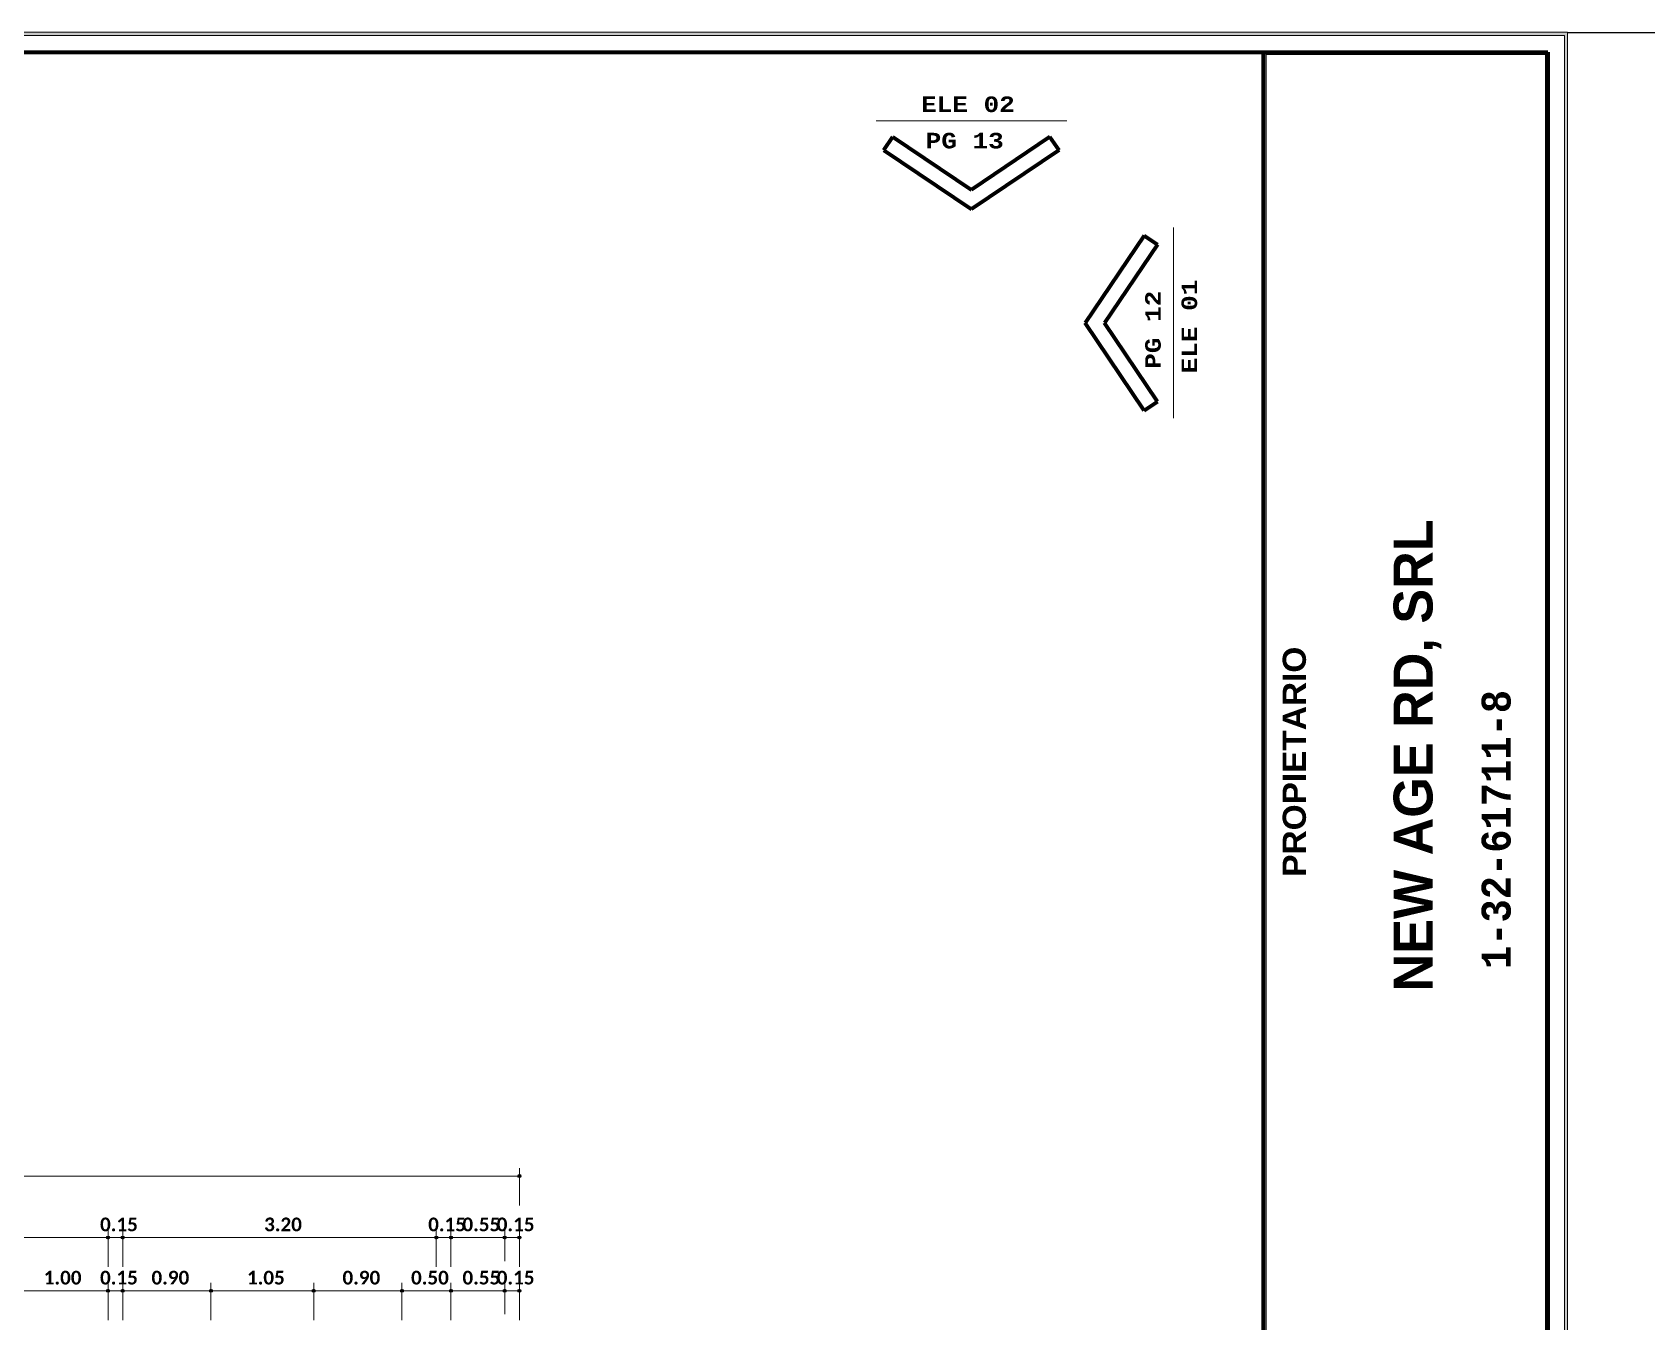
# Model space of a CAD drawing. Header units: metres. Extents: x -144 to 1000, y -717 to 29.
# Drawn here: x 610.31 to 626.8, y -543.61 to -530.45 of the extents above; entities that cross this region are included whole.
import ezdxf

# ---------------------------------------------------------------- set-up
doc = ezdxf.new("R2010")
doc.units = ezdxf.units.M
doc.linetypes.add('Derribado', pattern=[0.36, 0.24, -0.12])
doc.layers.get('0').update_dxf_attribs({"color": 1})
for name, color, linetype, lineweight in [('A-ANNO-DIMS', 1, 'Continuous', 9), ('A-DETL', 1, 'Continuous', 9), ('A-DETL-THIN', 1, 'Continuous', 9), ('G-ANNO-TEXT', 2, 'Continuous', 9), ('G-ANNO-TTLB', 3, 'Continuous', 18), ('G-ANNO-TTLB-WIDE', 1, 'Continuous', 70), ('G-IMPT', 1, 'Continuous', 9)]:
    doc.layers.add(name, color=color, linetype=linetype, lineweight=lineweight)
doc.styles.add('Arial Black_B', font='ariblk.ttf', dxfattribs={"width": 0.9, "height": 0.1875})
doc.styles.add('Britannic Bold_B_5', font='', dxfattribs={"height": 0.006})
doc.styles.add('Calibri_B_5', font='calibrib.ttf', dxfattribs={"height": 0.66})
doc.styles.add('Courier New_B_2', font='courbd.ttf', dxfattribs={"height": 0.0016})
doc.styles.add('Courier New_B_5', font='courbd.ttf', dxfattribs={"width": 0.8, "height": 0.51})
doc.styles.get('Britannic Bold_B_5').set_extended_font_data('Britannic Bold', bold=True)

# ---------------------------------------------------------------- blocks, each defined once
blk = doc.blocks.new('tarjeta de nathalie 00')
at = {"layer": 'G-IMPT', "lineweight": 9}
h = blk.add_hatch(color=3, dxfattribs=at)
h.paths.add_polyline_path([(-145.23888, -717.38489), (-145.21019, -717.38489), (-145.21019, -716.89355), (-145.21019, -716.79934), (-145.23888, -716.79934), (-145.23888, -716.89379)])
h.paths.add_polyline_path([(-145.20996, -716.7991), (-145.20996, -717.3851), (-145.2392, -717.3851), (-145.2392, -716.7991)])
h.paths.add_polyline_path([(-145.23902, -717.3868), (-145.20826, -717.3868), (-145.20826, -716.7974), (-145.2392, -716.7974), (-146.09866, -716.7974), (-146.09866, -717.3868)])
h.paths.add_polyline_path([(-145.20795, -716.79707), (-145.20795, -717.3871), (-146.09898, -717.3871), (-146.09898, -716.79707)])
at = {"layer": 'G-ANNO-TTLB', "color": 3}
for p, q in [((-145.20795, -716.79707), (-146.09898, -716.79707)), ((-145.20795, -716.79707), (-146.09898, -716.79707)), ((-146.09866, -716.7974), (-145.2392, -716.7974)), ((-145.20826, -716.7974), (-145.20826, -717.3868)), ((-145.20795, -717.3871), (-145.20795, -716.79707)), ((-145.20795, -717.38713), (-145.20795, -716.79707)), ((-145.2392, -716.7991), (-145.2392, -717.3851)), ((-145.20996, -717.3851), (-145.20996, -716.7991)), ((-145.23888, -717.38489), (-145.23888, -716.89379)), ((-145.21019, -716.89355), (-145.21019, -717.38489))]:
    blk.add_line(p, q, dxfattribs=at)
at = {"layer": 'G-ANNO-TTLB'}
for p, q in [((-145.2392, -716.7974), (-145.20826, -716.7974)), ((-145.20996, -716.7991), (-145.2392, -716.7991)), ((-145.23888, -716.89379), (-145.23888, -716.79934)), ((-145.23888, -716.79934), (-145.21019, -716.79934)), ((-145.21019, -716.79934), (-145.21019, -716.89355))]:
    blk.add_line(p, q, dxfattribs=at)
at = {"layer": 'G-ANNO-TTLB-WIDE', "color": 3}
for p, q in [((-146.09696, -716.7991), (-145.20996, -716.7991)), ((-145.2392, -716.7991), (-145.2392, -717.3851)), ((-145.20996, -716.7991), (-145.20996, -717.3851))]:
    blk.add_line(p, q, dxfattribs=at)
at = {"layer": 'G-ANNO-TTLB', "lineweight": 9, "attachment_point": 1, "rotation": 90}
for s, insert, char_height, width, style in [('NEW AGE RD, SRL', (-145.2258, -716.8955), 0.004, 0.0518772, 'Britannic Bold_B_5'), ('PROPIETARIO', (-145.23719, -716.88373), 0.0023813, 0.0314261, 'Arial Black_B'), ('1-32-61711-8', (-145.21676, -716.8932), 0.0029766, 0.0461772, 'Courier New_B_5')]:
    blk.add_mtext(s, dxfattribs=dict(at, insert=insert, char_height=char_height, width=width, style=style))
blk = doc.blocks.new('A$C4d52d4f2')
at = {"layer": 'A-DETL', "color": 7, "lineweight": 100}
for p, q in [((-0.07018, -0.01215), (-0.06926, -0.01078)), ((-0.06926, -0.01078), (-0.0612, -0.01621)), ((-0.05314, -0.01078), (-0.0612, -0.01621)), ((-0.05221, -0.01215), (-0.05314, -0.01078)), ((-0.07018, -0.01215), (-0.0612, -0.01821)), ((-0.05221, -0.01215), (-0.0612, -0.01821)), ((-0.04347, -0.02089), (-0.04953, -0.02987)), ((-0.04347, -0.02089), (-0.0421, -0.02181)), ((-0.0421, -0.02181), (-0.04754, -0.02987)), ((-0.04347, -0.03886), (-0.04953, -0.02987)), ((-0.0421, -0.03794), (-0.04754, -0.02987)), ((-0.04347, -0.03886), (-0.0421, -0.03794))]:
    blk.add_line(p, q, dxfattribs=at)
at = {"layer": 'A-DETL-THIN', "lineweight": 18}
for p, q in [((-0.07099, -0.00914), (-0.05141, -0.00914)), ((-0.04047, -0.03966), (-0.04047, -0.02008))]:
    blk.add_line(p, q, dxfattribs=at)
at = {"layer": 'G-ANNO-TEXT', "char_height": 0.0016, "attachment_point": 1, "style": 'Courier New_B_2'}
for s, insert, width in [('ELE 02', (-0.06637, -0.00663), 0.0125063), ('PG 13', (-0.0659, -0.01036), 0.0104219)]:
    blk.add_mtext(s, dxfattribs=dict(at, insert=insert, width=width))
at = {"layer": 'G-ANNO-TEXT', "char_height": 0.0016, "attachment_point": 1, "rotation": 90, "style": 'Courier New_B_2'}
for s, insert, width in [('ELE 01', (-0.03963, -0.03505), 0.0125063), ('PG 12', (-0.04336, -0.03458), 0.0104219)]:
    blk.add_mtext(s, dxfattribs=dict(at, insert=insert, width=width))
blk = doc.blocks.new('P')
at = {"layer": 'A-ANNO-DIMS', "lineweight": 25}
h = blk.add_hatch(color=256, dxfattribs=at)
edge = h.paths.add_edge_path()
edge.add_arc((610.862, -479.118), 0.015, 0, 360)
h = blk.add_hatch(color=256, dxfattribs=at)
edge = h.paths.add_edge_path()
edge.add_arc((606.662, -479.746), 0.015, 0, 360)
h = blk.add_hatch(color=256, dxfattribs=at)
edge = h.paths.add_edge_path()
edge.add_arc((606.662, -479.746), 0.015, 0, 360)
h = blk.add_hatch(color=256, dxfattribs=at)
edge = h.paths.add_edge_path()
edge.add_arc((606.812, -479.746), 0.015, 0, 360)
h = blk.add_hatch(color=256, dxfattribs=at)
edge = h.paths.add_edge_path()
edge.add_arc((606.812, -479.746), 0.015, 0, 360)
h = blk.add_hatch(color=256, dxfattribs=at)
edge = h.paths.add_edge_path()
edge.add_arc((610.012, -479.746), 0.015, 0, 360)
h = blk.add_hatch(color=256, dxfattribs=at)
edge = h.paths.add_edge_path()
edge.add_arc((610.012, -479.746), 0.015, 0, 360)
h = blk.add_hatch(color=256, dxfattribs=at)
edge = h.paths.add_edge_path()
edge.add_arc((610.162, -479.746), 0.015, 0, 360)
h = blk.add_hatch(color=256, dxfattribs=at)
edge = h.paths.add_edge_path()
edge.add_arc((610.162, -479.746), 0.015, 0, 360)
h = blk.add_hatch(color=256, dxfattribs=at)
edge = h.paths.add_edge_path()
edge.add_arc((610.712, -479.746), 0.015, 0, 360)
h = blk.add_hatch(color=256, dxfattribs=at)
edge = h.paths.add_edge_path()
edge.add_arc((610.712, -479.746), 0.015, 0, 360)
h = blk.add_hatch(color=256, dxfattribs=at)
edge = h.paths.add_edge_path()
edge.add_arc((610.862, -479.746), 0.015, 0, 360)
h = blk.add_hatch(color=256, dxfattribs=at)
edge = h.paths.add_edge_path()
edge.add_arc((606.662, -480.289), 0.015, 0, 360)
h = blk.add_hatch(color=256, dxfattribs=at)
edge = h.paths.add_edge_path()
edge.add_arc((606.662, -480.289), 0.015, 0, 360)
h = blk.add_hatch(color=256, dxfattribs=at)
edge = h.paths.add_edge_path()
edge.add_arc((606.812, -480.289), 0.015, 0, 360)
h = blk.add_hatch(color=256, dxfattribs=at)
edge = h.paths.add_edge_path()
edge.add_arc((606.812, -480.289), 0.015, 0, 360)
h = blk.add_hatch(color=256, dxfattribs=at)
edge = h.paths.add_edge_path()
edge.add_arc((607.712, -480.289), 0.015, 0, 360)
h = blk.add_hatch(color=256, dxfattribs=at)
edge = h.paths.add_edge_path()
edge.add_arc((607.712, -480.289), 0.015, 0, 360)
h = blk.add_hatch(color=256, dxfattribs=at)
edge = h.paths.add_edge_path()
edge.add_arc((608.762, -480.289), 0.015, 0, 360)
h = blk.add_hatch(color=256, dxfattribs=at)
edge = h.paths.add_edge_path()
edge.add_arc((608.762, -480.289), 0.015, 0, 360)
h = blk.add_hatch(color=256, dxfattribs=at)
edge = h.paths.add_edge_path()
edge.add_arc((609.662, -480.289), 0.015, 0, 360)
h = blk.add_hatch(color=256, dxfattribs=at)
edge = h.paths.add_edge_path()
edge.add_arc((609.662, -480.289), 0.015, 0, 360)
h = blk.add_hatch(color=256, dxfattribs=at)
edge = h.paths.add_edge_path()
edge.add_arc((610.162, -480.289), 0.015, 0, 360)
h = blk.add_hatch(color=256, dxfattribs=at)
edge = h.paths.add_edge_path()
edge.add_arc((610.162, -480.289), 0.015, 0, 360)
h = blk.add_hatch(color=256, dxfattribs=at)
edge = h.paths.add_edge_path()
edge.add_arc((610.712, -480.289), 0.015, 0, 360)
h = blk.add_hatch(color=256, dxfattribs=at)
edge = h.paths.add_edge_path()
edge.add_arc((610.712, -480.289), 0.015, 0, 360)
h = blk.add_hatch(color=256, dxfattribs=at)
edge = h.paths.add_edge_path()
edge.add_arc((610.862, -480.289), 0.015, 0, 360)
at = {"layer": 'A-ANNO-DIMS'}
for p, q in [((591.862, -479.118), (610.862, -479.118)), ((610.862, -479.118), (610.862, -479.038)), ((610.862, -479.118), (610.862, -479.418)), ((602.662, -479.746), (606.662, -479.746)), ((606.662, -479.746), (606.662, -479.666)), ((606.662, -479.746), (606.662, -479.666)), ((606.662, -479.746), (606.662, -480.046)), ((606.662, -479.746), (606.812, -479.746)), ((606.662, -479.746), (606.662, -480.046)), ((606.812, -479.746), (606.812, -479.666)), ((606.812, -479.746), (606.812, -479.666)), ((606.812, -479.746), (606.812, -480.046)), ((606.812, -479.746), (610.012, -479.746)), ((606.812, -479.746), (606.812, -480.046)), ((610.012, -479.746), (610.012, -479.666)), ((610.012, -479.746), (610.012, -479.666)), ((610.012, -479.746), (610.012, -480.046)), ((610.012, -479.746), (610.162, -479.746)), ((610.012, -479.746), (610.012, -480.046)), ((610.162, -479.746), (610.162, -479.666)), ((610.162, -479.746), (610.162, -479.666)), ((610.162, -479.746), (610.162, -480.046)), ((610.162, -479.746), (610.712, -479.746)), ((610.162, -479.746), (610.162, -480.046)), ((610.712, -479.746), (610.712, -479.666)), ((610.712, -479.746), (610.712, -479.666)), ((610.712, -479.746), (610.862, -479.746)), ((610.862, -479.746), (610.862, -479.666)), ((610.862, -479.746), (610.862, -480.046)), ((605.662, -480.289), (606.662, -480.289)), ((606.662, -480.289), (606.662, -480.209)), ((606.662, -480.289), (606.662, -480.209)), ((606.662, -480.289), (606.662, -480.589)), ((606.662, -480.289), (606.812, -480.289)), ((606.662, -480.289), (606.662, -480.589)), ((606.812, -480.289), (606.812, -480.209)), ((606.812, -480.289), (606.812, -480.209)), ((606.812, -480.289), (606.812, -480.589)), ((606.812, -480.289), (607.712, -480.289)), ((606.812, -480.289), (606.812, -480.589)), ((607.712, -480.289), (607.712, -480.209)), ((607.712, -480.289), (607.712, -480.209)), ((607.712, -480.289), (607.712, -480.589)), ((607.712, -480.289), (608.762, -480.289)), ((607.712, -480.289), (607.712, -480.589)), ((608.762, -480.289), (608.762, -480.209)), ((608.762, -480.289), (608.762, -480.209)), ((608.762, -480.289), (608.762, -480.589)), ((608.762, -480.289), (609.662, -480.289)), ((608.762, -480.289), (608.762, -480.589)), ((609.662, -480.289), (609.662, -480.209)), ((609.662, -480.289), (609.662, -480.209)), ((609.662, -480.289), (609.662, -480.589)), ((609.662, -480.289), (610.162, -480.289)), ((609.662, -480.289), (609.662, -480.589)), ((610.162, -480.289), (610.162, -480.209)), ((610.162, -480.289), (610.162, -480.209)), ((610.162, -480.289), (610.162, -480.589)), ((610.162, -480.289), (610.712, -480.289)), ((610.162, -480.289), (610.162, -480.589)), ((610.712, -480.289), (610.712, -480.209)), ((610.712, -480.289), (610.712, -480.209)), ((610.712, -480.289), (610.862, -480.289)), ((610.862, -480.289), (610.862, -480.209)), ((610.862, -480.289), (610.862, -480.589))]:
    blk.add_line(p, q, dxfattribs=at)
at = {"layer": 'A-ANNO-DIMS', "linetype": 'Derribado'}
for p, q in [((610.712, -479.746), (610.712, -480.046)), ((610.712, -479.746), (610.712, -480.046)), ((610.712, -480.289), (610.712, -480.589)), ((610.712, -480.289), (610.712, -480.589))]:
    blk.add_line(p, q, dxfattribs=at)
at = {"layer": 'A-ANNO-DIMS', "lineweight": 25}
for centre in [(610.862, -479.118), (606.662, -479.746), (606.662, -479.746), (606.812, -479.746), (606.812, -479.746), (610.012, -479.746), (610.012, -479.746), (610.162, -479.746), (610.162, -479.746), (610.712, -479.746), (610.712, -479.746), (610.862, -479.746), (606.662, -480.289), (606.662, -480.289), (606.812, -480.289), (606.812, -480.289), (607.712, -480.289), (607.712, -480.289), (608.762, -480.289), (608.762, -480.289), (609.662, -480.289), (609.662, -480.289), (610.162, -480.289), (610.162, -480.289), (610.712, -480.289), (610.712, -480.289), (610.862, -480.289)]:
    blk.add_circle(centre, 0.015, dxfattribs=at)
at = {"layer": 'A-ANNO-DIMS', "char_height": 0.14, "width": 0.37613, "attachment_point": 1, "line_spacing_factor": 1.158048, "style": 'Calibri_B_5'}
for s, insert in [('0.15', (606.58, -479.542)), ('3.20', (608.255, -479.542)), ('0.15', (609.93, -479.542)), ('0.55', (610.28, -479.542)), ('0.15', (610.63, -479.542)), ('1.00', (606.005, -480.085)), ('0.15', (606.58, -480.085)), ('0.90', (607.105, -480.085)), ('1.05', (608.08, -480.085)), ('0.90', (609.055, -480.085)), ('0.50', (609.755, -480.085)), ('0.55', (610.28, -480.085)), ('0.15', (610.63, -480.085))]:
    blk.add_mtext(s, dxfattribs=dict(at, insert=insert))

msp = doc.modelspace()

# ---------------------------------------------------------------- block references
at = {"xscale": 99.43160266323505, "yscale": 99.43160266323505, "zscale": 99.43160266323505}
msp.add_blockref('tarjeta de nathalie 00', (15064.245, 70741.827), dxfattribs=at)

# ---------------------------------------------------------------- next in the draw order: linework, layer by layer
msp.add_line((625.986, -530.455), (630.986, -530.455))

# ---------------------------------------------------------------- next in the draw order: block references
at = {"xscale": 99.43160273753426, "yscale": 99.43160273753426, "zscale": 99.43160273753426}
msp.add_blockref('A$C4d52d4f2', (625.986, -530.45), dxfattribs=at)
at = {"color": 3}
msp.add_blockref('P', (4.424, -63.007), dxfattribs=at)

doc.saveas('drawing.dxf')
